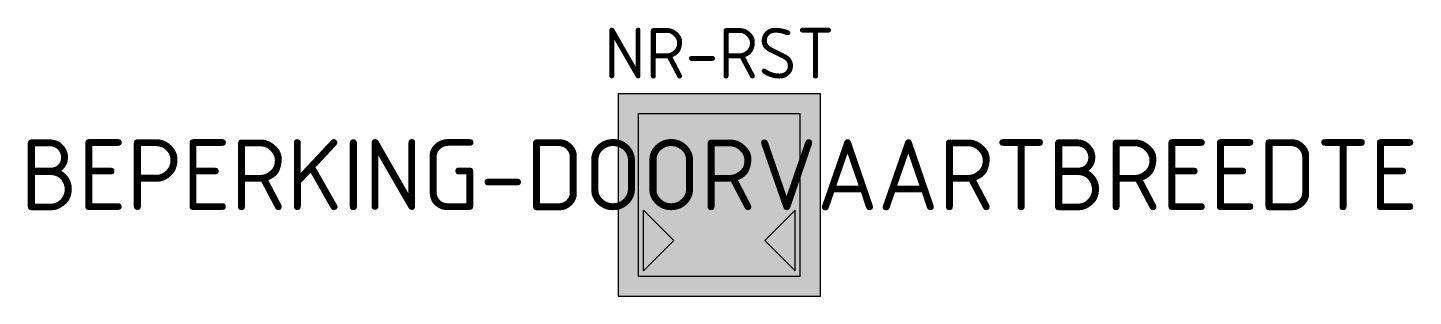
# Model space of a CAD drawing. Header units: metres. Extents: x -34.2 to 34.3, y 0 to 13.3.
import ezdxf
from ezdxf.enums import TextEntityAlignment as Align

# ---------------------------------------------------------------- set-up
doc = ezdxf.new("R2010")
doc.units = ezdxf.units.M
doc.styles.add('NLC-ISO-RVV', font='NLCS-RVV.ttf')
doc.styles.add('NLCS-ISO', font='NLCS-ISO.ttf')

msp = doc.modelspace()

# ---------------------------------------------------------------- hatches: boundary and pattern name
at = {"true_color": 0xbb1e10}
h = msp.add_hatch(color=22, dxfattribs=at)
h.dxf.hatch_style = 1
h.paths.add_polyline_path([(-5, 0), (5, 0), (5, 10), (-5, 10)])
h.paths.add_polyline_path([(-4, 1), (4, 1), (4, 9), (-4, 9)], flags=16)
at = {"true_color": 0xf1f0ea}
h = msp.add_hatch(color=7, dxfattribs=at)
h.dxf.hatch_style = 1
h.paths.add_polyline_path([(-4, 1), (4, 1), (4, 9), (-4, 9)])
h.paths.add_polyline_path([(3.75, 1.25), (3.75, 4.25), (2.25, 2.75)], flags=16)
h.paths.add_polyline_path([(-3.75, 1.25), (-3.75, 4.25), (-2.25, 2.75)], flags=16)
at = {"true_color": 0x0e0e10}
h = msp.add_hatch(color=168, dxfattribs=at)
h.dxf.hatch_style = 1
h.paths.add_polyline_path([(-3.75, 1.25), (-3.75, 4.25), (-2.25, 2.75)])
h = msp.add_hatch(color=168, dxfattribs=at)
h.dxf.hatch_style = 1
h.paths.add_polyline_path([(3.75, 1.25), (3.75, 4.25), (2.25, 2.75)])

# ---------------------------------------------------------------- linework, layer by layer
at = {"color": 22}
for points in [[(-5, 0), (5, 0), (5, 10), (-5, 10)], [(-4, 1), (4, 1), (4, 9), (-4, 9)]]:
    msp.add_lwpolyline(points, close=True, dxfattribs=at)
at = {"color": 168, "flags": 128}
for points in [[(-3.75, 1.25), (-3.75, 4.25), (-2.25, 2.75)], [(3.75, 1.25), (3.75, 4.25), (2.25, 2.75)]]:
    msp.add_lwpolyline(points, close=True, dxfattribs=at)

# ---------------------------------------------------------------- texts
at = {"style": 'NLCS-ISO'}
msp.add_attdef('NR-RST', text='C.3', height=2.5, dxfattribs=at).set_placement((0, 10), align=Align.BOTTOM_CENTER)
at = {"color": 168, "true_color": 0x0e0e10, "style": 'NLC-ISO-RVV'}
msp.add_attdef('BEPERKING-DOORVAARTBREEDTE', text='', height=3.5, dxfattribs=at).set_placement((0, 6), align=Align.MIDDLE_CENTER)

doc.saveas('drawing.dxf')
